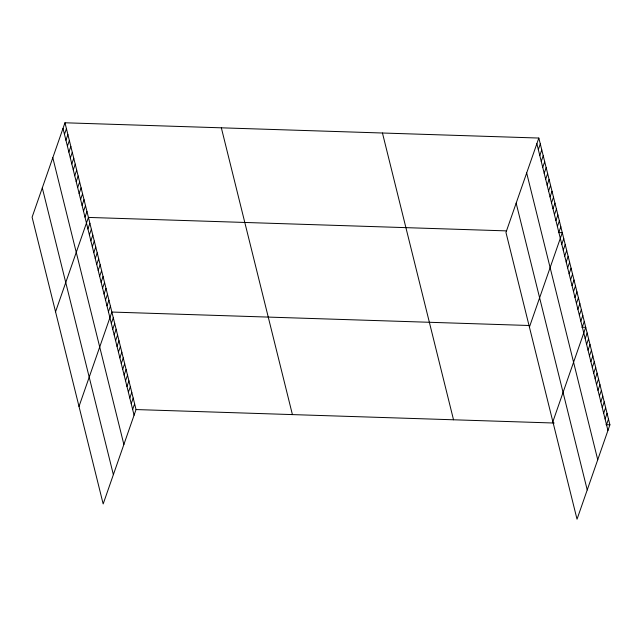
<?xml version="1.0" encoding="UTF-8"?>
<svg xmlns="http://www.w3.org/2000/svg" width="642" height="642" viewBox="0 0 642 642"><rect width="100%" height="100%" fill="white"/><g stroke="black" fill="none" stroke-linecap="round" stroke-linejoin="round"><path stroke-width="0.96" d="M64.97 122.782L32.1 217.173L103.169 503.954L136.04 409.556L64.97 122.782L538.831 138.046L609.9 424.827L577.03 519.217L505.96 232.444L538.831 138.046M64.473 134.339L66.439 128.697M65.933 140.253L67.9 134.611M67.402 146.167L69.368 140.526M68.871 152.082L70.837 146.44M70.331 157.996L72.297 152.355M71.8 163.911L73.766 158.269M73.268 169.833L75.234 164.183M74.729 175.748L76.695 170.098M76.197 181.662L78.163 176.012M77.666 187.576L79.632 181.935M79.126 193.491L81.093 187.849M80.595 199.405L82.561 193.764M82.064 205.32L84.022 199.678M83.524 211.234L85.49 205.592M84.993 217.148L86.959 211.507M55.549 311.811L88.419 217.421L506.578 230.887M87.922 228.977L89.888 223.336M89.39 234.892L91.357 229.25M90.851 240.806L92.817 235.165M92.32 246.721L94.286 241.079M93.788 252.635L95.754 246.993M95.249 258.549L97.215 252.908M96.717 264.464L98.683 258.822M98.186 270.378L100.152 264.737M99.646 276.293L101.613 270.651M101.115 282.207L103.081 276.566M102.584 288.122L104.55 282.48M104.044 294.036L106.01 288.394M105.513 299.95L107.479 294.309M106.981 305.865L108.939 300.223M108.442 311.787L110.408 306.138M79.006 406.45L111.877 312.052L529.048 325.494M111.331 323.432L113.297 317.79M112.751 329.169L114.717 323.528M114.172 334.907L116.138 329.266M115.592 340.637L117.558 334.996M117.013 346.375L118.979 340.733M118.441 352.113L120.399 346.471M119.861 357.843L121.828 352.201M121.282 363.581L123.248 357.939M122.702 369.319L124.668 363.677M124.123 375.056L126.089 369.407M125.543 380.786L127.509 375.145M126.964 386.524L128.93 380.883M128.384 392.262L130.35 386.62M129.812 397.992L131.77 392.35M131.233 403.73L133.191 398.088M132.653 409.468L134.619 403.826M538.333 149.61L540.299 143.96M539.802 155.525L541.768 149.875M541.262 161.439L543.228 155.797M542.731 167.353L544.697 161.712M544.199 173.268L546.165 167.626M545.66 179.182L547.626 173.541M547.128 185.097L549.095 179.455M548.597 191.011L550.555 185.369M550.058 196.925L552.024 191.284M551.526 202.84L553.492 197.198M552.995 208.754L554.953 203.113M554.455 214.669L556.421 209.027M555.924 220.583L557.89 214.942M557.392 226.498L559.351 220.856M558.853 232.412L560.819 226.77M529.417 327.075L562.288 232.685L558.38 232.556M561.782 244.241L563.748 238.599M563.251 250.155L565.217 244.514M564.719 256.07L566.685 250.428M566.18 261.984L568.146 256.343M567.648 267.899L569.614 262.257M569.117 273.813L571.083 268.171M570.577 279.727L572.544 274.086M572.046 285.65L574.012 280M573.515 291.564L575.481 285.915M574.975 297.479L576.941 291.829M576.444 303.393L578.41 297.752M577.912 309.308L579.87 303.666M579.373 315.222L581.339 309.58M580.841 321.136L582.808 315.495M582.31 327.051L584.268 321.409M552.866 421.714L585.737 327.324L581.829 327.195M585.191 338.703L587.157 333.054M586.611 344.433L588.578 338.791M588.04 350.171L589.998 344.529M589.46 355.909L591.426 350.267M590.881 361.639L592.847 355.997M592.301 367.376L594.267 361.735M593.722 373.114L595.688 367.473M595.142 378.852L597.108 373.203M596.562 384.582L598.529 378.94M597.983 390.32L599.949 384.678M599.403 396.058L601.369 390.408M600.832 401.788L602.79 396.146M602.252 407.526L604.218 401.884M603.673 413.263L605.639 407.622M605.093 418.993L607.059 413.352M606.513 424.731L608.48 419.09M136.04 409.556L554.19 423.03M605.992 424.699L609.9 424.827M536.864 143.696L607.934 430.469M526.673 172.979L597.734 459.752M516.16 203.153L587.229 489.926M382.455 133.014L453.525 419.788M221.346 127.822L292.415 414.596M63.004 128.424L134.074 415.205M52.804 157.715L123.874 444.489M42.3 187.889L113.369 474.663"/></g></svg>
